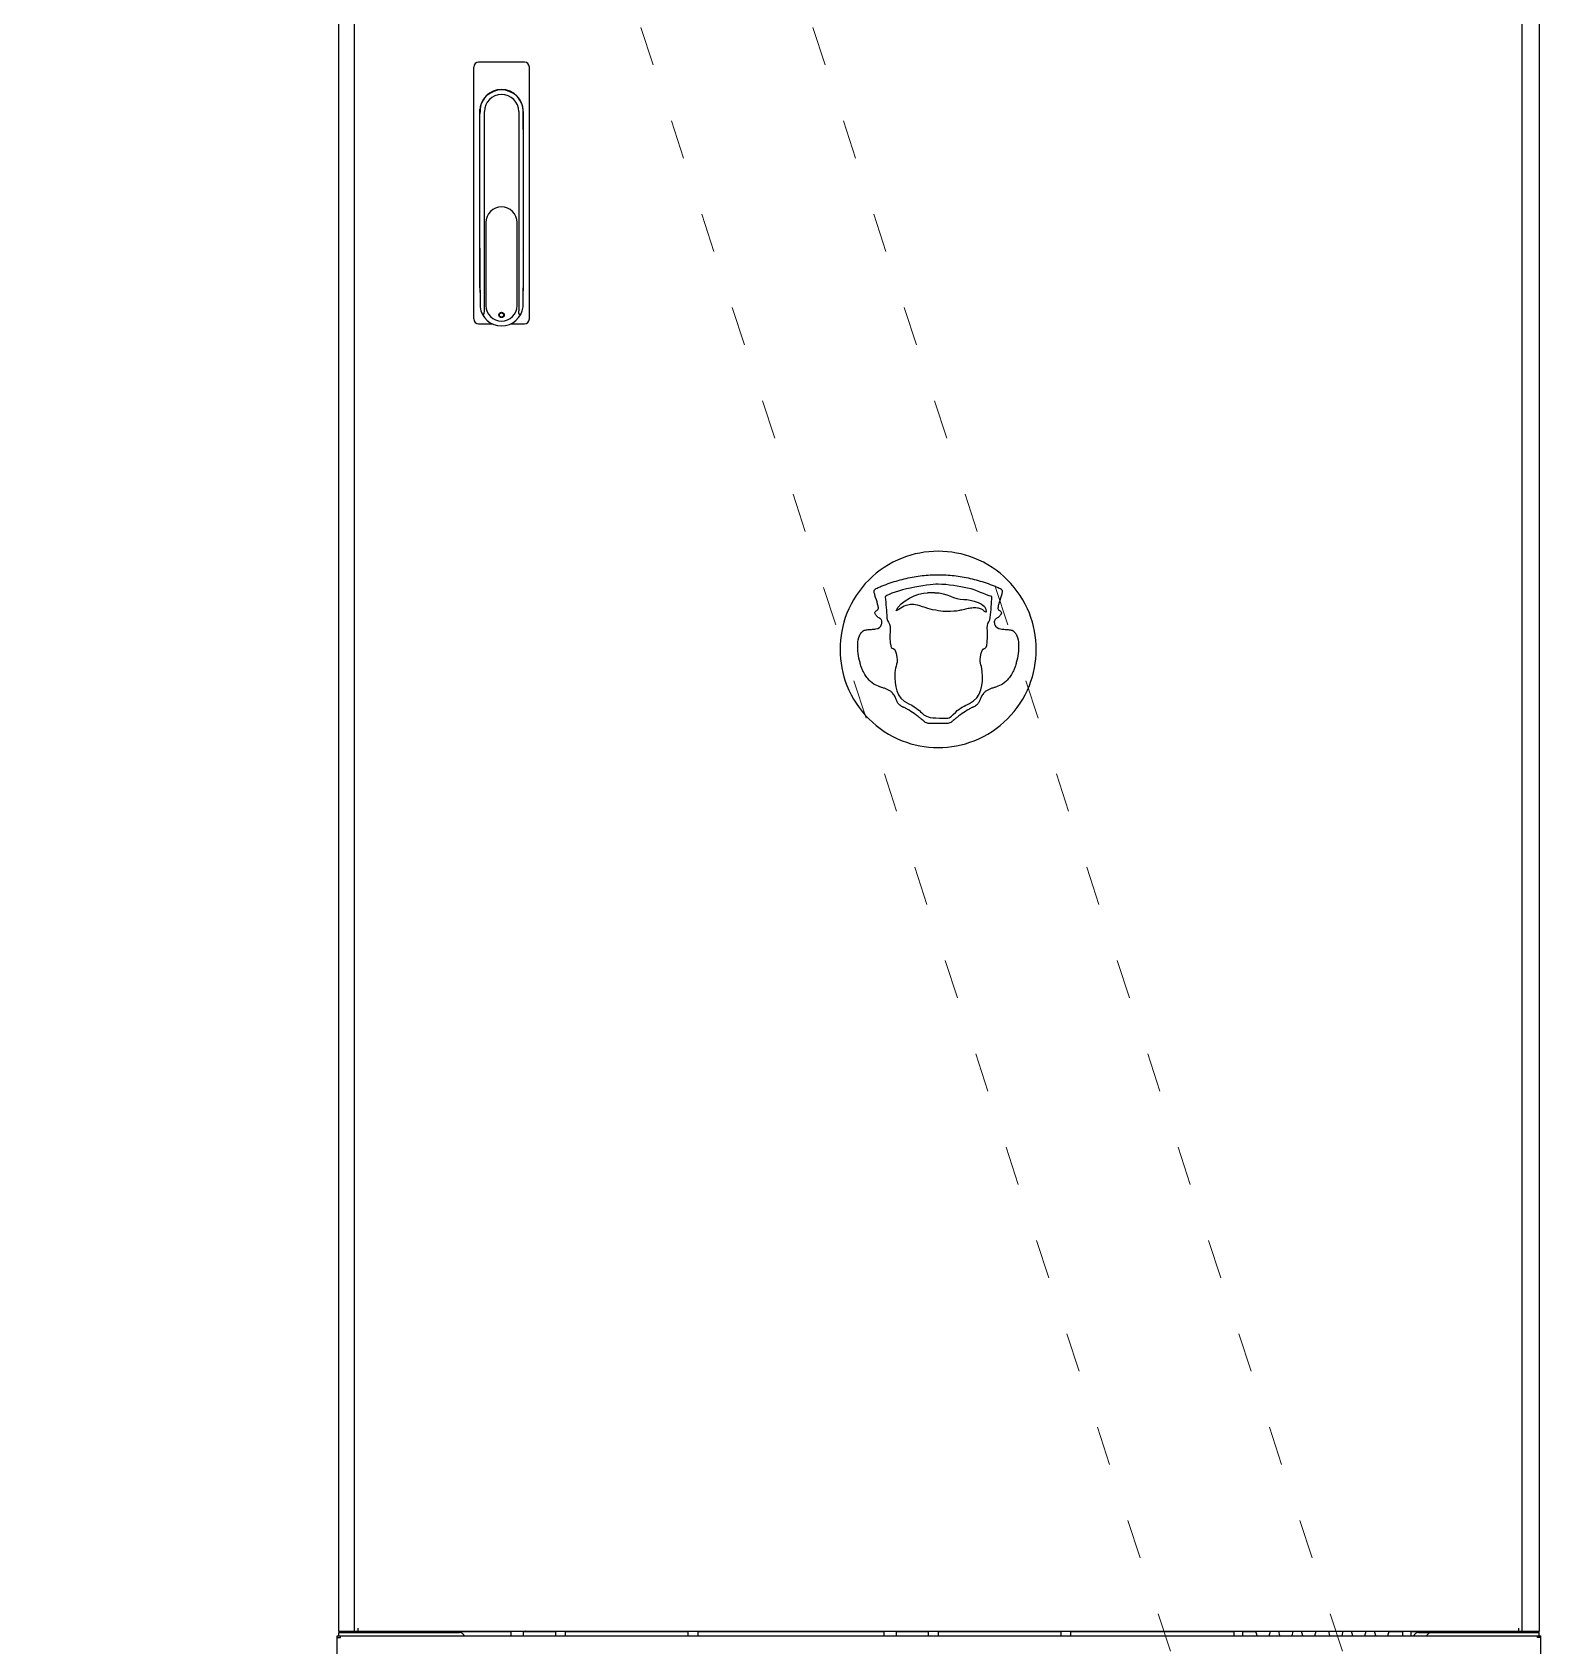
# Model space of a CAD drawing. Extents: x 59521 to 184406, y -1257 to 56672.
# Drawn here: x 68149 to 69071, y 18166 to 19152 of the extents above; entities that cross this region are included whole.
import ezdxf

# ---------------------------------------------------------------- set-up
doc = ezdxf.new("R2010")
doc.units = 0
doc.header["$MEASUREMENT"] = 0
doc.linetypes.add('ACAD_ISO03W100', pattern=[30, 12, -18])
doc.layers.get('0').update_dxf_attribs({"linetype": 'CONTINUOUS'})
for name, color, linetype in [('2403-00163_B-M4-1_0', 7, 'CONTINUOUS'), ('2403-00165_B-M5-1_0', 7, 'CONTINUOUS'), ('4209-01033_0', 7, 'CONTINUOUS'), ('4212-L0877_0', 7, 'CONTINUOUS'), ('4215-12269_9_0', 7, 'CONTINUOUS'), ('4215-12653_3_0', 7, 'CONTINUOUS'), ('4215-12657_0', 7, 'CONTINUOUS'), ('4215-12661_1_0', 7, 'CONTINUOUS'), ('4215-17085_1_0', 7, 'CONTINUOUS'), ('4215-17086_1_0', 7, 'CONTINUOUS'), ('8SJ_MS839_0210_0', 7, 'CONTINUOUS'), ('CORNER_FITTING-1_041_0', 7, 'CONTINUOUS'), ('CORNER_FITTING-2_041_0', 7, 'CONTINUOUS'), ('EM-S-M6-ZC_0', 7, 'CONTINUOUS'), ('MS840-1-F____-76922_0', 7, 'CONTINUOUS'), ('MS840-1-F____-80589_0', 7, 'CONTINUOUS')]:
    doc.layers.add(name, color=color, linetype=linetype)
doc.layers.add('THICK', color=7, linetype='CONTINUOUS', lineweight=0)

# ---------------------------------------------------------------- blocks, each defined once
blk = doc.blocks.new('ju77')
at = {"layer": '2403-00163_B-M4-1_0', "color": 87, "linetype": 'Continuous'}
for p, q in [((140.86, -1554), (140.86, -1557)), ((146.06, -1554), (146.06, -1557)), ((243.86, -1554), (243.86, -1557)), ((249.06, -1554), (249.06, -1557))]:
    blk.add_line(p, q, dxfattribs=at)
at = {"layer": '2403-00165_B-M5-1_0', "color": 87, "linetype": 'Continuous'}
for p, q in [((-274.05, -1554), (-274.05, -1557)), ((-268.03, -1554), (-268.03, -1557)), ((-193.05, -1554), (-193.05, -1557)), ((-187.03, -1554), (-187.03, -1557)), ((-46.05, -1554), (-46.05, -1557)), ((-40.03, -1554), (-40.03, -1557)), ((34.95, -1554), (34.95, -1557)), ((40.97, -1554), (40.97, -1557))]:
    blk.add_line(p, q, dxfattribs=at)
at = {"layer": '4209-01033_0', "color": 87, "linetype": 'Continuous'}
for p, q in [((154.97, -1557), (154.22, -1554)), ((162.35, -1557), (163.1, -1554)), ((168.97, -1557), (168.22, -1554)), ((176.35, -1557), (177.1, -1554)), ((182.97, -1557), (182.22, -1554)), ((190.35, -1557), (191.1, -1554)), ((199.57, -1557), (198.82, -1554)), ((206.95, -1557), (207.7, -1554)), ((213.57, -1557), (212.82, -1554)), ((220.95, -1557), (221.7, -1554)), ((227.57, -1557), (226.82, -1554)), ((234.95, -1557), (235.7, -1554))]:
    blk.add_line(p, q, dxfattribs=at)
at = {"layer": '4212-L0877_0', "color": 87, "linetype": 'Continuous'}
for centre, start, end in [((-386.54, -1552), 221.86432, 270), ((307.46, -1552), 270, 318.13568)]:
    blk.add_arc(centre, 3, start, end, dxfattribs=at)
at = {"layer": '4215-12269_9_0', "color": 87, "linetype": 'Continuous'}
for p, q in [((-357.04, -1554.5), (-357.04, -1554)), ((-301.29, -1554.5), (-357.04, -1554.5)), ((-274.05, -1554.5), (-293.79, -1554.5)), ((-193.05, -1554.5), (-268.03, -1554.5)), ((-73.29, -1554.5), (-187.03, -1554.5)), ((-46.05, -1554.5), (-65.79, -1554.5)), ((34.95, -1554.5), (-40.03, -1554.5)), ((140.86, -1554.5), (40.97, -1554.5)), ((154.35, -1554.5), (146.06, -1554.5)), ((243.86, -1554.5), (235.57, -1554.5)), ((277.96, -1554.5), (249.06, -1554.5)), ((277.96, -1554.5), (277.96, -1554))]:
    blk.add_line(p, q, dxfattribs=at)
at = {"layer": '4215-12653_3_0', "color": 87, "linetype": 'Continuous'}
for p, q in [((-406.74, -558.5), (-406.74, -1554)), ((327.66, -1554), (327.66, -558.5)), ((-406.74, -1554), (-397.04, -1554)), ((316.96, -1554), (327.66, -1554))]:
    blk.add_line(p, q, dxfattribs=at)
at = {"layer": '4215-12657_0', "color": 87, "linetype": 'Continuous'}
for p, q in [((-407.54, -1557), (328.46, -1557)), ((-407.54, -1673), (-407.54, -1557)), ((-407.54, -1558), (-405.54, -1558)), ((-405.54, -1558), (-405.54, -1557)), ((326.46, -1558), (326.46, -1557)), ((328.46, -1558), (326.46, -1558)), ((328.46, -1673), (328.46, -1557))]:
    blk.add_line(p, q, dxfattribs=at)
at = {"layer": '4215-12661_1_0', "color": 87, "linetype": 'Continuous'}
for p, q in [((-397.04, -1554), (-397.04, 459)), ((316.96, 459), (316.96, -1554)), ((-42.14, -919.32), (-46.54, -919.32)), ((-397.04, -1554), (316.96, -1554)), ((-394.84, -1552.3), (-394.84, -1554)), ((314.76, -1552.3), (314.76, -1554))]:
    blk.add_line(p, q, dxfattribs=at)
for points, knots in [([(19.96, -954), (19.96, -946.46), (16.97, -930.76), (3.58, -910.38), (-16.8, -896.99), (-40.04, -892.56), (-63.28, -896.99), (-83.66, -910.38), (-97.05, -930.75), (-100.04, -946.46), (-100.04, -954)], [0, 0, 0, 0, 0.119993, 0.250002, 0.380017, 0.500018, 0.62001, 0.750015, 0.880025, 1, 1, 1, 1]), ([(-74.59, -938.59), (-74.51, -938.31), (-74.4, -937.79), (-74.35, -936.9), (-74.59, -936), (-75.36, -935.28), (-76.29, -934.71), (-77.01, -934.19), (-77.54, -933.67), (-77.96, -933.21), (-78.39, -932.64), (-78.67, -932.01), (-78.72, -931.3), (-78.25, -930.61), (-77.57, -930.16), (-76.96, -929.75), (-76.71, -929.44), (-76.59, -929.08), (-76.61, -928.36), (-76.76, -927.42), (-77.34, -924.99), (-78.3, -922.21), (-78.98, -919.9), (-79.16, -919.21), (-79.24, -918.82), (-79.27, -918.35), (-79.1, -917.66), (-78.5, -916.98), (-77.8, -916.66), (-76.24, -915.98), (-73.48, -914.84), (-67.79, -912.72), (-59.7, -910.4), (-49.95, -908.71), (-39.92, -908.13), (-30.18, -908.71), (-20.33, -910.41), (-12.26, -912.73), (-6.57, -914.85), (-3.8, -916), (-2.26, -916.66), (-1.75, -916.9), (-1.57, -917.04)], [0, 0, 0, 0, 0.008148, 0.014496, 0.024379, 0.033387, 0.043183, 0.054231, 0.058105, 0.063229, 0.071437, 0.077478, 0.082167, 0.090576, 0.099412, 0.106565, 0.108124, 0.110472, 0.117207, 0.126846, 0.138525, 0.18874, 0.200092, 0.208065, 0.2092, 0.211535, 0.221465, 0.228828, 0.236589, 0.249468, 0.275035, 0.325445, 0.423937, 0.520035, 0.61378, 0.709484, 0.805189, 0.90379, 0.954256, 0.979846, 0.99274, 1, 1, 1, 1]), ([(-1.57, -917.04), (-1.56, -917.05), (-1.37, -917.21), (-0.95, -917.7), (-0.8, -918.38), (-0.84, -918.9), (-0.96, -919.4), (-1.18, -920.23), (-1.89, -922.54), (-2.86, -925.41), (-3.37, -927.73), (-3.48, -928.59), (-3.46, -929.25), (-3.29, -929.54), (-3.03, -929.82), (-2.42, -930.22), (-1.73, -930.69), (-1.33, -931.42), (-1.44, -932.14), (-1.77, -932.78), (-2.24, -933.36), (-2.66, -933.81), (-3.17, -934.28), (-3.87, -934.76), (-4.78, -935.33), (-5.52, -936.06), (-5.73, -936.98), (-5.67, -937.72), (-5.57, -938.26), (-5.04, -940.39), (-2.67, -941.52), (0.84, -941.74), (3.34, -941.84), (5.11, -942.21), (5.97, -942.76), (6.45, -943.13), (7.3, -944.01), (8.67, -946.43), (9.34, -950.89), (9, -956.41), (8.08, -961.08), (7.08, -964.43), (6.38, -966.31), (5.62, -967.87), (4.63, -969.66), (2.75, -972.41), (-0.34, -975.2), (-3.7, -976.67), (-6.24, -977.48), (-8.6, -978.25), (-10.75, -979.26), (-12.35, -980.83), (-13.41, -982.26), (-14.18, -983.93), (-14.9, -986), (-16.1, -987.89), (-17.63, -988.83), (-18.77, -989.3), (-19.44, -989.62), (-20.64, -990.23), (-23.04, -991.62), (-25.68, -993.41), (-28.14, -995.22), (-29.63, -996.41), (-30.73, -997.36), (-31.53, -998.08), (-32.42, -998.81), (-33.33, -999.15), (-34.64, -999.26), (-36.79, -999.3), (-38.64, -999.28), (-40.04, -999.32)], [0, 0, 0, 0, 0.000415, 0.006471, 0.014529, 0.01642, 0.018609, 0.0267, 0.036408, 0.07618, 0.085227, 0.092487, 0.097298, 0.098706, 0.100047, 0.106086, 0.11326, 0.120175, 0.12416, 0.12938, 0.136471, 0.140799, 0.143183, 0.152062, 0.159953, 0.167268, 0.17542, 0.180716, 0.183832, 0.187796, 0.229442, 0.251394, 0.272907, 0.291247, 0.293607, 0.297731, 0.306077, 0.323614, 0.365016, 0.412929, 0.460705, 0.482312, 0.500882, 0.510854, 0.525792, 0.552061, 0.594563, 0.629903, 0.645894, 0.661207, 0.692105, 0.705615, 0.716499, 0.735893, 0.752984, 0.77033, 0.791779, 0.796581, 0.801046, 0.810351, 0.830027, 0.870067, 0.890013, 0.905913, 0.91766, 0.926303, 0.932895, 0.945629, 0.95371, 0.96492, 1, 1, 1, 1]), ([(-10.72, -931.26), (-11.07, -931.2), (-11.64, -930.81), (-12.66, -929.84), (-14.16, -929.07), (-15.98, -928.69), (-17.73, -928.58), (-19.52, -928.67), (-21.55, -928.96), (-24, -929.54), (-27.01, -930.3), (-29.28, -930.62), (-30.52, -930.68)], [0, 0, 0, 0, 0.136538, 0.273076, 0.409613, 0.477882, 0.546151, 0.602882, 0.659613, 0.773076, 0.886538, 1, 1, 1, 1]), ([(-40.04, -999.32), (-41.44, -999.28), (-43.29, -999.3), (-45.44, -999.26), (-46.75, -999.15), (-47.66, -998.81), (-48.55, -998.08), (-49.34, -997.36), (-50.45, -996.41), (-51.94, -995.22), (-54.4, -993.41), (-57.04, -991.62), (-59.44, -990.23), (-60.63, -989.62), (-61.31, -989.3), (-62.44, -988.82), (-63.97, -987.89), (-65.17, -986.01), (-65.9, -983.93), (-66.67, -982.26), (-67.73, -980.84), (-69.32, -979.26), (-71.47, -978.25), (-73.83, -977.48), (-76.36, -976.67), (-79.73, -975.21), (-82.82, -972.41), (-84.71, -969.66), (-85.69, -967.87), (-86.45, -966.31), (-87.15, -964.43), (-88.15, -961.08), (-89.07, -956.4), (-89.41, -950.88), (-88.74, -946.41), (-87.37, -943.99), (-86.5, -943.11), (-86.02, -942.74), (-85.15, -942.2), (-83.37, -941.83), (-80.87, -941.74), (-77.24, -941.49), (-75.09, -940.41), (-74.59, -938.59)], [0, 0, 0, 0, 0.04303, 0.056782, 0.066696, 0.082315, 0.0904, 0.100996, 0.115402, 0.1349, 0.159393, 0.208526, 0.232675, 0.244095, 0.249579, 0.255459, 0.281839, 0.303165, 0.324171, 0.348006, 0.361374, 0.377952, 0.415929, 0.434762, 0.45443, 0.497892, 0.550156, 0.582457, 0.600823, 0.613142, 0.63598, 0.662561, 0.721332, 0.780271, 0.831196, 0.852931, 0.863275, 0.868388, 0.871153, 0.893969, 0.92083, 0.947692, 1, 1, 1, 1]), ([(-100.04, -954), (-100.04, -961.54), (-97.05, -977.24), (-83.66, -997.62), (-63.29, -1011.01), (-40.04, -1015.44), (-16.8, -1011.01), (3.58, -997.62), (16.97, -977.25), (19.96, -961.54), (19.96, -954)], [0, 0, 0, 0, 0.120009, 0.25001, 0.380017, 0.500009, 0.619996, 0.749999, 0.880007, 1, 1, 1, 1])]:
    blk.add_open_spline(points, degree=3, knots=knots, dxfattribs=at)
for points in [[(-40.06, -914.16), (-46.22, -914.16), (-68.13, -917.82), (-72.35, -921.86)], [(-21.99, -916.48), (-27.42, -915.42), (-33.88, -914.16), (-40.06, -914.16)], [(-7.27, -921.65), (-11.48, -920.73), (-16.49, -917.55), (-21.99, -916.48)], [(-72.35, -921.86), (-72.06, -926.19), (-71.58, -930.39), (-71.32, -934.79)], [(-65.65, -930.42), (-63.46, -924.29), (-52.8, -919.32), (-46.54, -919.32)], [(-55.06, -926.54), (-60.85, -926.59), (-61.07, -928.15), (-65.65, -930.42)], [(-43.51, -929.71), (-47.05, -929.04), (-52.35, -926.52), (-55.06, -926.54)], [(-42.14, -919.32), (-34.18, -919.32), (-30.54, -923.49), (-24.32, -923.45)], [(-24.32, -923.45), (-20.37, -923.43), (-9.53, -925.79), (-10.72, -931.26)], [(-8.18, -934.41), (-7.8, -930.2), (-7.2, -925.86), (-7.27, -921.65)], [(-71.32, -934.79), (-71.16, -937.4), (-69.63, -937.51), (-69.45, -939.89)], [(-30.52, -930.68), (-36.45, -930.98), (-37.78, -930.81), (-43.51, -929.71)], [(-9.91, -939.4), (-9.68, -937.55), (-8.41, -936.96), (-8.18, -934.41)], [(-69.45, -939.89), (-69.31, -941.72), (-69.54, -944.58), (-69.5, -946.64)], [(-69.5, -946.64), (-69.29, -957.44), (-67.49, -950.15), (-65.7, -956.53)], [(-13.69, -956.26), (-12.37, -950.71), (-9.97, -956.96), (-9.87, -946.4)], [(-9.87, -946.4), (-9.85, -944.54), (-10.1, -940.95), (-9.91, -939.4)], [(-65.7, -956.53), (-63.9, -962.97), (-66.52, -963.67), (-66.47, -968.31)], [(-13.04, -967.65), (-13.61, -962.06), (-15.35, -963.23), (-13.69, -956.26)], [(-66.47, -968.31), (-66.39, -976.44), (-66.44, -983.4), (-57.97, -987.25)], [(-20.88, -987.01), (-13.5, -983.38), (-12.28, -975.12), (-13.04, -967.65)], [(-57.97, -987.25), (-47.37, -992.07), (-52, -995.87), (-39.3, -995.94)], [(-39.3, -995.94), (-31.89, -995.98), (-34.06, -996.7), (-29.32, -992.25)], [(-29.32, -992.25), (-26.85, -989.94), (-23.88, -988.49), (-20.88, -987.01)]]:
    blk.add_open_spline(points, degree=3, dxfattribs=at)
at = {"layer": '4215-17085_1_0', "color": 87, "linetype": 'Continuous'}
for p in [(261.66, -1555), (327.46, -1557)]:
    blk.add_line(p, (327.46, -1555), dxfattribs=at)
blk.add_arc((261.66, -1558.2), 3.2, 90, 157.85796, dxfattribs=at)
at = {"layer": '4215-17086_1_0', "color": 87, "linetype": 'Continuous'}
for p, q in [((-406.54, -1555), (-332.74, -1555)), ((-406.54, -1557), (-406.54, -1555)), ((253.66, -1555), (261.66, -1555))]:
    blk.add_line(p, q, dxfattribs=at)
for centre, start, end in [((-332.74, -1558.2), 22.14204, 90), ((253.66, -1558.2), 90, 157.85796)]:
    blk.add_arc(centre, 3.2, start, end, dxfattribs=at)
at = {"layer": '8SJ_MS839_0210_0', "color": 87, "linetype": 'Continuous'}
for p, q in [((-316.54, -693.05), (-316.54, -743.85)), ((-297.54, -743.85), (-297.54, -693.05))]:
    blk.add_line(p, q, dxfattribs=at)
blk.add_circle((-307.04, -749.55), 1.65, dxfattribs=at)
for centre, start, end in [((-307.04, -693.05), 0, 180), ((-307.04, -743.85), 180, 0)]:
    blk.add_arc(centre, 9.5, start, end, dxfattribs=at)
at = {"layer": 'CORNER_FITTING-1_041_0', "color": 87, "linetype": 'Continuous'}
for p, q in [((-379.54, -1554), (-379.54, -1555)), ((-377.04, -1554), (-377.04, -1555)), ((-362.04, -1554), (-362.04, -1555)), ((-359.54, -1554), (-359.54, -1555))]:
    blk.add_line(p, q, dxfattribs=at)
at = {"layer": 'CORNER_FITTING-2_041_0', "color": 87, "linetype": 'Continuous'}
for p, q in [((280.46, -1554), (280.46, -1555)), ((282.96, -1554), (282.96, -1555)), ((297.96, -1554), (297.96, -1555)), ((300.46, -1554), (300.46, -1555))]:
    blk.add_line(p, q, dxfattribs=at)
at = {"layer": 'EM-S-M6-ZC_0', "color": 87, "linetype": 'Continuous'}
for p, q in [((-302.87, -1554), (-302.77, -1554.1)), ((-302.77, -1554.1), (-292.32, -1554.1)), ((-301.29, -1554.1), (-301.29, -1557)), ((-293.79, -1554.1), (-293.79, -1557)), ((-292.22, -1554), (-292.32, -1554.1)), ((-74.87, -1554), (-74.77, -1554.1)), ((-74.77, -1554.1), (-64.32, -1554.1)), ((-73.29, -1554.1), (-73.29, -1557)), ((-65.79, -1554.1), (-65.79, -1557)), ((-64.22, -1554), (-64.32, -1554.1))]:
    blk.add_line(p, q, dxfattribs=at)
at = {"layer": 'MS840-1-F____-76922_0', "color": 87, "linetype": 'Continuous'}
for p, q in [((-320.29, -733), (-320.29, -626.55)), ((-320.17, -623.45), (-320.2, -625)), ((-320.2, -625), (-320.2, -625.08)), ((-320.2, -625.08), (-320.2, -625.17)), ((-320.2, -625.17), (-320.2, -625.25)), ((-317.54, -747.04), (-317.54, -625.25)), ((-296.54, -625.25), (-296.54, -747.04)), ((-293.89, -625), (-293.91, -623.45)), ((-293.88, -625.08), (-293.89, -625)), ((-293.88, -625.17), (-293.88, -625.08)), ((-293.88, -625.25), (-293.88, -625.17)), ((-293.79, -626.55), (-293.79, -733)), ((-320.2, -734.54), (-320.2, -744.54)), ((-293.88, -744.54), (-293.88, -734.54))]:
    blk.add_line(p, q, dxfattribs=at)
blk.add_circle((-307.04, -749.55), 1.25, dxfattribs=at)
for centre, radius, start, end in [((-307.04, -625.25), 13.25, 7.80777, 172.19228), ((-307.04, -625.25), 10.5, 0, 180), ((-332.54, -624.5), 12.43, 2.03326, 2.34365), ((-333.27, -624.53), 13.17, 1.8877, 2.03492), ((-280.71, -624.99), 13.17, 181.13799, 186.81015), ((-307.04, -733), 13.25, 180, 186.68365), ((-307.04, -733), 13.25, 353.31635, 0), ((-307.04, -743), 13.25, 186.68365, 353.31635)]:
    blk.add_arc(centre, radius, start, end, dxfattribs=at)
for points, knots in [([(-320.2, -625.25), (-320.2, -625.42), (-320.22, -625.86), (-320.26, -626.29), (-320.29, -626.55)], [0, 0, 0, 0, 0.393495, 1, 1, 1, 1]), ([(-320.29, -626.55), (-320.28, -626.55), (-320.27, -626.48), (-320.21, -626.33), (-320.19, -626.13), (-320.17, -626)], [0, 0, 0, 0, 0.073117, 0.271027, 1, 1, 1, 1]), ([(-320.11, -623.99), (-320.12, -623.86), (-320.12, -623.67), (-320.15, -623.52), (-320.15, -623.45), (-320.17, -623.45)], [0, 0, 0, 0, 0.733566, 0.92943, 1, 1, 1, 1]), ([(-320.17, -626), (-320.16, -625.94), (-320.13, -625.69), (-320.12, -625.44), (-320.11, -625.25)], [0, 0, 0, 0, 0.224916, 1, 1, 1, 1]), ([(-320.1, -625), (-320.1, -624.77), (-320.1, -624.46), (-320.11, -624.16), (-320.11, -624.09)], [0, 0, 0, 0, 0.772267, 1, 1, 1, 1]), ([(-293.91, -623.45), (-293.95, -623.45), (-293.92, -623.69), (-293.99, -623.93), (-293.97, -624.45), (-293.98, -624.8), (-293.98, -625)], [0, 0, 0, 0, 0.077684, 0.294373, 0.618063, 1, 1, 1, 1]), ([(-293.97, -625.25), (-293.96, -625.42), (-293.94, -625.72), (-293.9, -626.16), (-293.82, -626.36), (-293.82, -626.55), (-293.79, -626.55)], [0, 0, 0, 0, 0.390593, 0.710773, 0.922643, 1, 1, 1, 1]), ([(-319.02, -748.67), (-318.96, -748.79), (-318.83, -749.02), (-318.57, -749.29), (-318.19, -749.38), (-317.85, -749.08), (-317.68, -748.64), (-317.55, -747.95), (-317.54, -747.4), (-317.54, -747.04)], [0, 0, 0, 0, 0.114814, 0.215546, 0.305498, 0.411963, 0.548443, 0.696904, 1, 1, 1, 1]), ([(-295.06, -748.67), (-295.12, -748.79), (-295.25, -749.02), (-295.51, -749.29), (-295.89, -749.38), (-296.23, -749.08), (-296.4, -748.64), (-296.53, -747.95), (-296.54, -747.4), (-296.54, -747.04)], [0, 0, 0, 0, 0.114809, 0.215539, 0.305483, 0.411954, 0.548441, 0.696904, 1, 1, 1, 1])]:
    blk.add_open_spline(points, degree=3, knots=knots, dxfattribs=at)
for points in [[(-320.11, -625.25), (-320.11, -625.17), (-320.11, -625.08), (-320.11, -625)], [(-293.98, -625), (-293.97, -625.08), (-293.97, -625.16), (-293.97, -625.25)]]:
    blk.add_open_spline(points, degree=3, dxfattribs=at)
at = {"layer": 'MS840-1-F____-80589_0', "color": 87, "linetype": 'Continuous'}
for p, q in [((-324.04, -752), (-324.04, -598)), ((-293.04, -595), (-321.04, -595)), ((-290.04, -752), (-290.04, -598)), ((-319.82, -621.32), (-319.68, -621.32)), ((-317.56, -617.22), (-317.82, -617.22)), ((-296.26, -617.22), (-296.54, -617.22)), ((-294.41, -621.32), (-294.26, -621.32)), ((-320.34, -636.25), (-320.34, -625)), ((-320.29, -626.53), (-320.29, -623.82)), ((-293.74, -628.68), (-293.79, -628.68)), ((-293.74, -636.25), (-293.74, -625)), ((-320.36, -636.25), (-320.29, -636.25)), ((-320.34, -632.78), (-320.29, -632.78)), ((-293.79, -632.78), (-293.74, -632.78)), ((-293.79, -636.25), (-293.72, -636.25)), ((-320.4, -708.79), (-320.4, -734.12)), ((-293.68, -734.12), (-293.68, -708.79)), ((-321.04, -755), (-312.55, -755)), ((-301.54, -755), (-293.04, -755))]:
    blk.add_line(p, q, dxfattribs=at)
for centre, radius, start, end in [((-321.04, -598), 3, 90, 180), ((-293.04, -598), 3, 0, 90), ((-307.04, -625), 13.3, 0, 180), ((-706.47, -626.82), 386.19, 359.11467, 359.67372), ((-307.6, -734.12), 12.81, 180.00433, 181.94296), ((-307.43, -734.11), 12.97, 181.94253, 189.85674), ((-306.64, -734.11), 12.96, 350.14524, 358.06028), ((-306.48, -734.12), 12.8, 358.05625, 359.99558), ((-321.04, -752), 3, 180, 270), ((-293.04, -752), 3, 270, 0)]:
    blk.add_arc(centre, radius, start, end, dxfattribs=at)
for points in [[(-320.4, -708.79), (-320.4, -708.94), (-320.36, -709.1), (-320.29, -709.24)], [(-293.79, -709.24), (-293.72, -709.1), (-293.68, -708.94), (-293.68, -708.79)]]:
    blk.add_open_spline(points, degree=3, dxfattribs=at)
blk = doc.blocks.new('ETRYRTERRTERWDDASW')
at = {"layer": 'THICK', "color": 1, "linetype": 'ACAD_ISO03W100', "ltscale": 2}
for p, q in [((214128.38, 51356.57), (213334.9, 48924.57)), ((214233.57, 51356.57), (213440.09, 48924.57))]:
    blk.add_line(p, q, dxfattribs=at)

msp = doc.modelspace()

# ---------------------------------------------------------------- block references
at = {"xscale": -1}
msp.add_blockref('ETRYRTERRTERWDDASW', (282382.331, -31060.397), dxfattribs=at)
msp.add_blockref('ju77', (68742.779, 19729.172))

doc.saveas('drawing.dxf')
